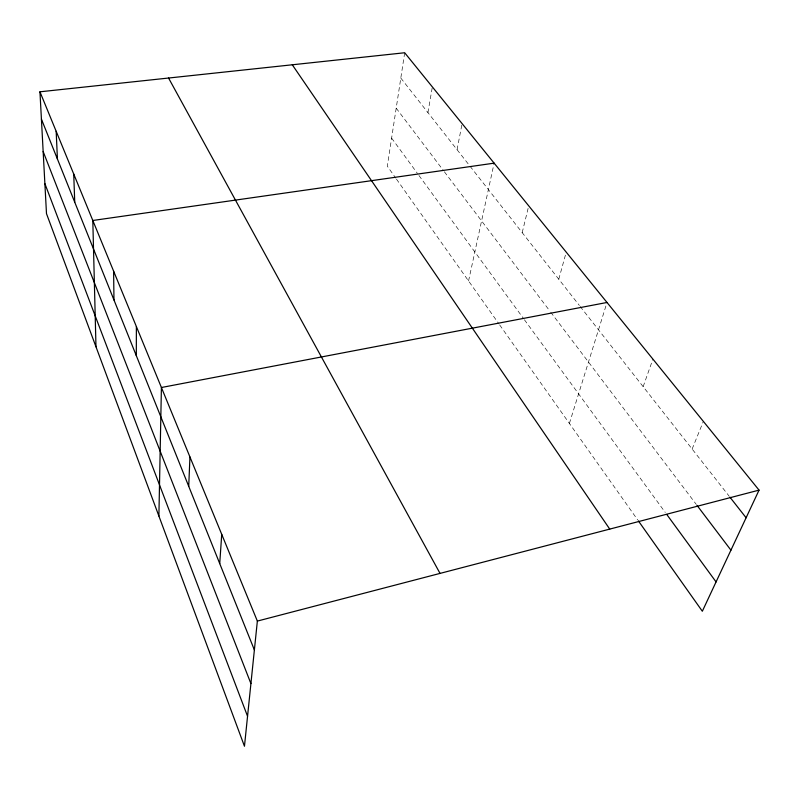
<?xml version="1.0" encoding="UTF-8"?>
<svg xmlns="http://www.w3.org/2000/svg" width="799" height="799" viewBox="0 0 799 799"><rect width="100%" height="100%" fill="white"/><g stroke="black" fill="none" stroke-linecap="round" stroke-linejoin="round"><path stroke-width="0.6" stroke-dasharray="4 3" d="M404.684 52.754L387.315 166.182L395.735 178.077M427.934 112.619L432.359 86.921M457.058 149.693L461.862 124.804M468.554 280.968L494.122 163.156M522.196 232.639L528.728 205.862M558.781 279.221L566.231 252.144M569.397 423.43L607 302.471M643.155 386.666L652.913 359.131M692.134 449.038L703.36 421.393M400.808 78.062L469.283 165.263M470.042 166.232L579.405 305.488M580.164 306.456L729.147 496.169M396.194 108.165L443.605 170.766M444.354 171.745L549.982 311.22M550.721 312.199L696.279 504.409M391.61 138.097L417.468 173.473M418.926 175.46L523.675 318.751M524.414 319.75L665.267 512.429M396.444 179.076L498.966 323.925M499.665 324.923L637.642 519.849"/><path stroke-width="1.2" d="M136.319 355.675L136.379 326.561M158.891 516.024L161.408 387.505L607 302.471M188.724 486.311L189.942 456.968M219.725 563.585L221.732 534.351M39.95 91.805L257.358 621.083L244.464 746.246L46.492 213.663L39.95 91.805L404.684 52.754L759.05 490.127L702.331 611.245L638.351 520.858M257.358 621.083L759.05 490.127M494.122 163.156L92.804 220.484L95.98 346.776M729.916 497.148L746.106 517.762M697.038 505.397L730.935 550.161M666.746 514.436L716.064 581.912M292.294 64.789L609.747 529.108M168.569 78.042L440.029 573.402M41.418 119.141L254.382 649.967M43.156 151.53L250.916 683.584M44.884 183.65L247.55 716.264M56.17 131.286L57.428 159.041M73.728 174.032L74.736 202.197M113.608 271.131L113.967 299.975"/></g></svg>
